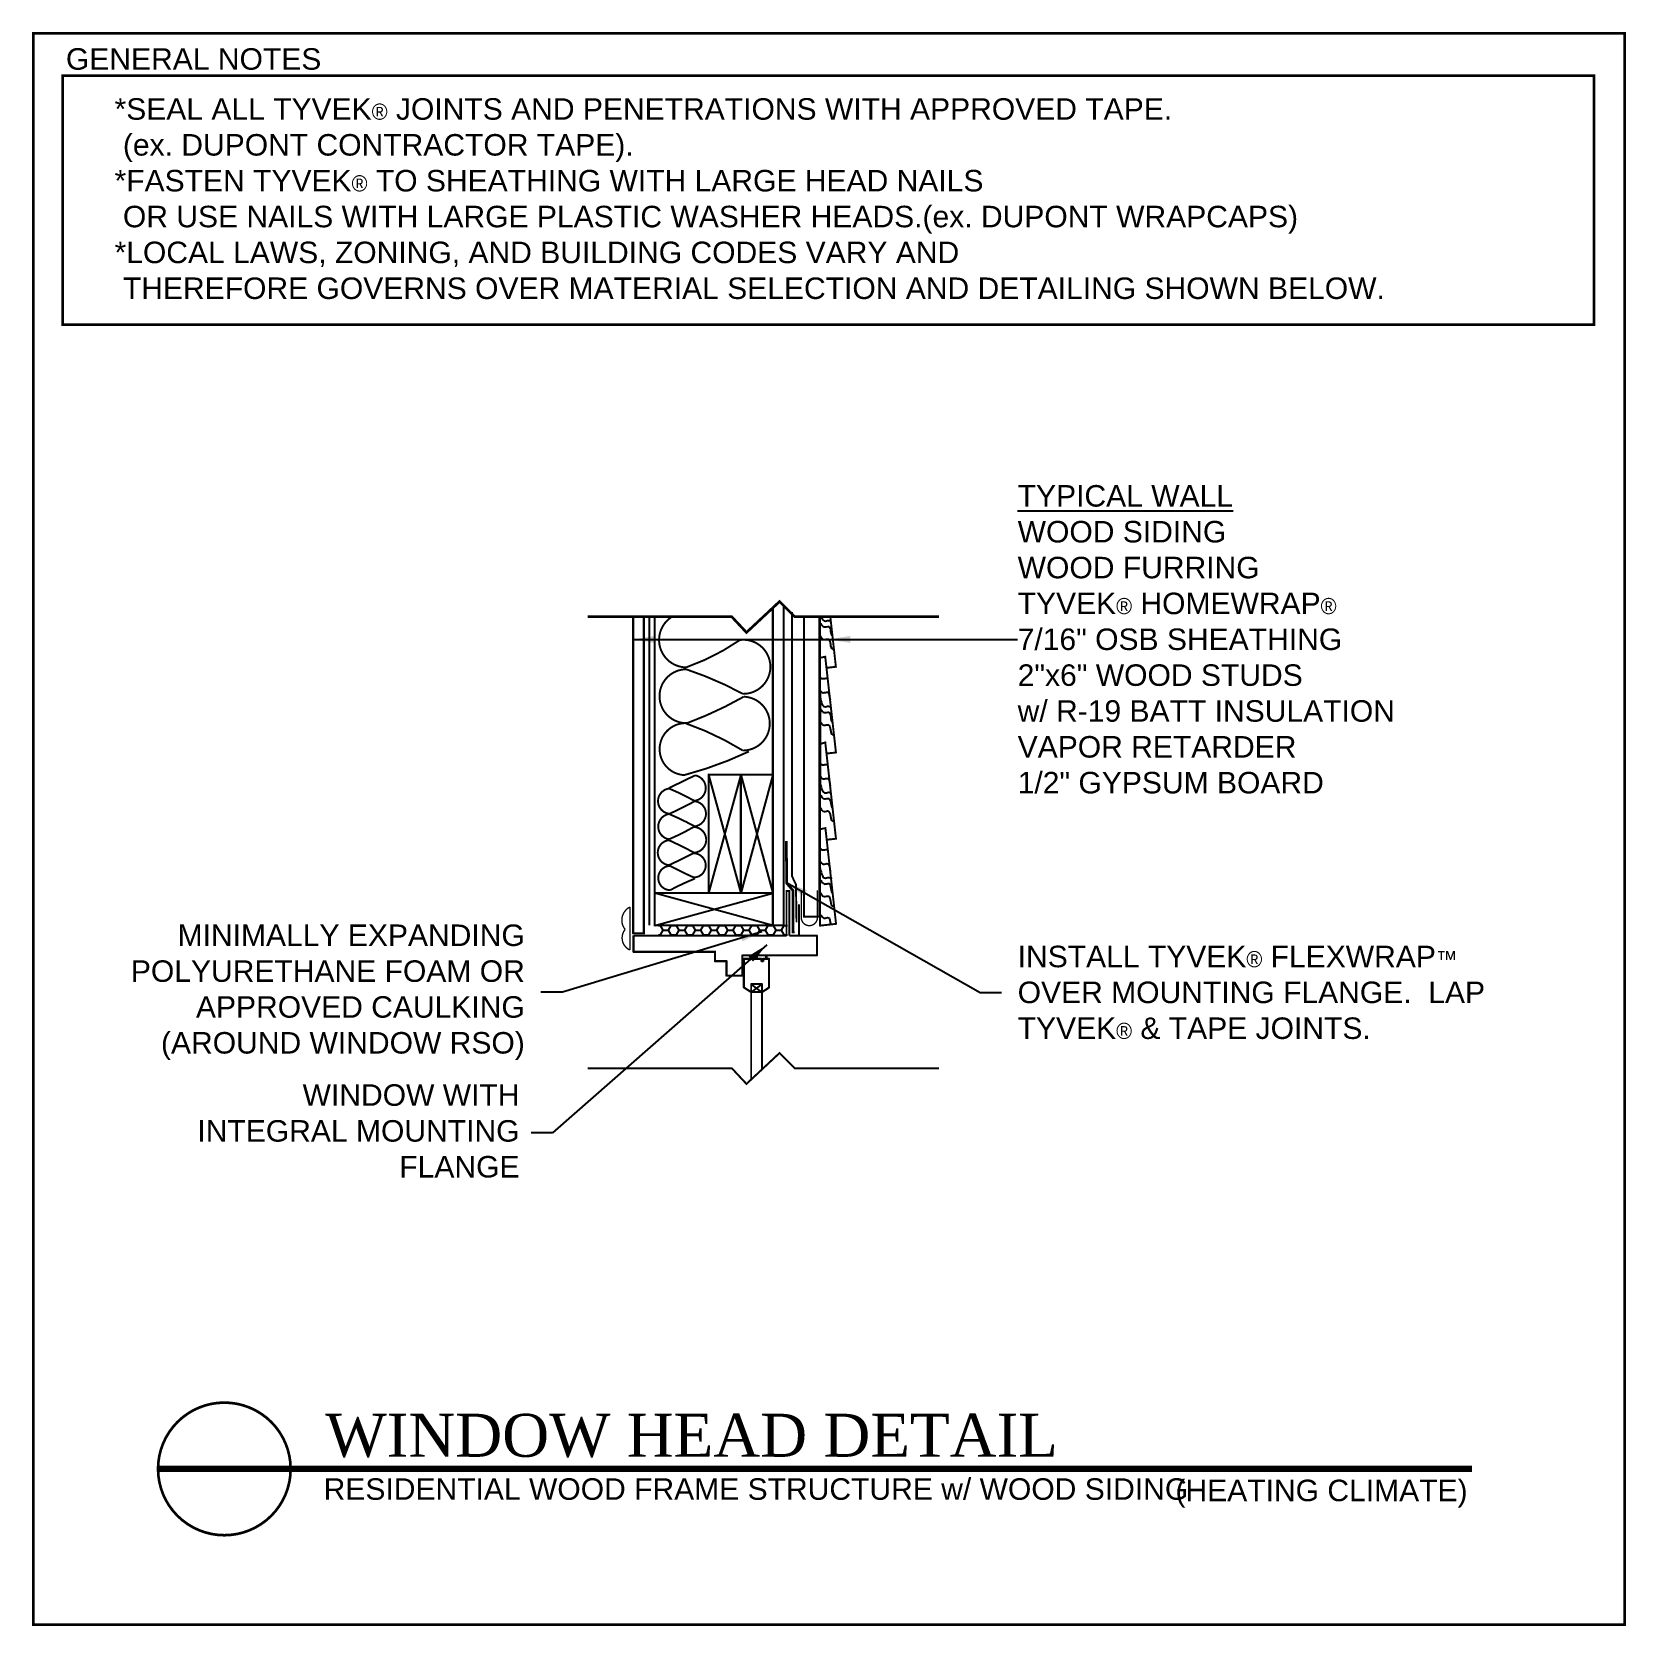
# Model space of a CAD drawing. Extents: x -11.2 to 62.9, y 160.2 to 234.3.
import ezdxf

# ---------------------------------------------------------------- set-up
doc = ezdxf.new("R2010")
doc.units = 0
doc.header["$MEASUREMENT"] = 0
doc.linetypes.add('CENTER', pattern=[2, 1.25, -0.25, 0.25, -0.25])
doc.linetypes.add('DASHED', pattern=[0.75, 0.5, -0.25])
doc.layers.get('0').update_dxf_attribs({"linetype": 'CONTINUOUS'})
for name, color, linetype in [('CLADDING', 87, 'CONTINUOUS'), ('FASTENING', 1, 'CONTINUOUS'), ('HATCH', 7, 'CONTINUOUS'), ('INSULATION', 40, 'CONTINUOUS'), ('STRUCTURE', 7, 'CONTINUOUS'), ('TEXT', 7, 'CONTINUOUS'), ('TITLE', 7, 'CONTINUOUS'), ('TYVEK', 5, 'DASHED'), ('VAPOURBARRIER', 114, 'CENTER'), ('WINDOW', 7, 'CONTINUOUS')]:
    doc.layers.add(name, color=color, linetype=linetype)
doc.styles.add('DETAILS', font='sanss___.ttf', dxfattribs={"height": 1})
doc.styles.add('TITLE', font='TIMES.TTF', dxfattribs={"height": 2})
doc.dimstyles.new('TYVEKDETAILS', dxfattribs={"dimtxt": 1.5, "dimasz": 1, "dimexe": 0.75, "dimexo": 0.75, "dimgap": 0.75, "dimtad": 0, "dimtih": 1, "dimtoh": 1, "dimdec": 4, "dimzin": 0, "dimtxsty": 'DETAILS', "dimcen": 0.0625, "dimazin": 3, "dimtfac": 1, "dimtdec": 4, "dimtofl": 0, "dimtmove": 0, "dimatfit": 3, "dimtolj": 1, "dimtzin": 0})

# ---------------------------------------------------------------- blocks, each defined once
blk = doc.blocks.new('A$C62347D60')
at = {"const_width": 0.125}
blk.add_lwpolyline([(0.062, 0.062), (74.062, 0.062), (74.062, 74.062), (0.062, 74.062)], close=True, dxfattribs=at)
blk.add_lwpolyline([(8.949, 10.392, -1), (8.949, 4.226, -1), (8.949, 10.392, -0.7496)], format="xyb", dxfattribs=at)
at = {"layer": 'TITLE', "const_width": 0.125}
blk.add_lwpolyline([(1.428, 72.084), (72.635, 72.084), (72.635, 60.518), (1.428, 60.518)], close=True, dxfattribs=at)
at = {"layer": 'TITLE', "insert": (1.583, 73.365), "char_height": 1, "width": 19.25, "attachment_point": 1, "style": 'DETAILS'}
blk.add_mtext('GENERAL NOTES', dxfattribs=at)
blk = doc.blocks.new('A$C463902B4')
at = {"layer": 'CLADDING', "const_width": 0.01}
blk.add_lwpolyline([(0.005, 4.506), (0.01, 4.456), (0.01, 0.497), (0.253, 0.524), (0.311, 0.006), (0.75, 0.054), (0.255, 4.506), (0.007, 4.482)], dxfattribs=at)
at = {"layer": 'CLADDING'}
for points, knots in [([(0.005, 3.573), (0.037, 3.529), (0.124, 3.448), (0.303, 3.536), (0.359, 3.489), (0.37, 3.473)], [0.0913568, 0.0913568, 0.0913568, 0.0913568, 0.2431487, 0.4502689, 0.5165414, 0.5165414, 0.5165414, 0.5165414]), ([(0.005, 2.972), (0.046, 2.904), (0.134, 2.784), (0.454, 2.939), (0.444, 2.637), (0.477, 2.509)], [0.0350487, 0.0350487, 0.0350487, 0.0350487, 0.2431487, 0.4502689, 0.790526, 0.790526, 0.790526, 0.790526]), ([(0.01, 2.629), (0.062, 2.397), (0.135, 2.071), (0.41, 2.248), (0.5, 2.177), (0.515, 2.163)], [0, 0, 0, 0, 0.5119554, 0.7190756, 0.767141, 0.767141, 0.767141, 0.767141]), ([(0.036, 2.079), (0.083, 1.998), (0.171, 1.849), (0.561, 2.038), (0.477, 1.539), (0.592, 1.471)], [0, 0, 0, 0, 0.2431487, 0.4502689, 0.9230677, 0.9230677, 0.9230677, 0.9230677])]:
    blk.add_open_spline(points, degree=3, knots=knots, dxfattribs=at)
blk.add_spline([(0.019, 1.495), (0.191, 1.323), (0.397, 1.34), (0.604, 0.876), (0.655, 0.876)], degree=3, dxfattribs=at)
blk.add_open_spline([(0.517, 2.145), (0.502, 2.161), (0.484, 2.18), (0.466, 2.199)], degree=3, dxfattribs=at)

msp = doc.modelspace()

# ---------------------------------------------------------------- hatches: boundary and pattern name
at = {"layer": 'INSULATION'}
h = msp.add_hatch(dxfattribs=at)
h.set_pattern_fill('HONEY', scale=2, style=0)
h.set_pattern_definition([(0, (0.47832, -17.28225), (0.375, 0.21650635), [0.25, -0.5]), (120, (0.47832, -17.28225), (-0.375, 0.21650635), [0.25, -0.5]), (60, (0.47832, -17.28225), (8e-10, 0.4330127), [-0.5, 0.25])])
h.paths.add_polyline_path([(17.887, 192.734), (17.887, 192.254), (23.887, 192.254), (23.887, 192.734)])

# ---------------------------------------------------------------- linework, layer by layer
for p, q in [((16.709, 192.254), (16.709, 191.506)), ((16.709, 191.506), (20.509, 191.506)), ((20.509, 191.506), (20.509, 191.073)), ((21.788, 190.403), (21.788, 191.332)), ((22.444, 191.171), (22.444, 191.332)), ((22.892, 191.171), (22.892, 191.332)), ((20.509, 191.073), (21.04, 191.073)), ((21.04, 191.073), (21.04, 190.403)), ((22.673, 191.171), (21.86, 191.171)), ((21.86, 189.85), (21.86, 191.171)), ((22.673, 191.057), (22.673, 191.171)), ((22.758, 191.057), (22.673, 191.057)), ((23.026, 191.171), (22.758, 191.171)), ((22.758, 191.171), (22.758, 191.057)), ((23.026, 189.85), (23.026, 191.171)), ((21.04, 190.403), (21.788, 190.403)), ((22.193, 189.624), (21.86, 189.85)), ((22.693, 189.624), (22.193, 189.999)), ((22.693, 189.999), (22.193, 189.624)), ((22.693, 189.999), (22.193, 189.999)), ((22.693, 189.624), (23.026, 189.85)), ((22.693, 189.624), (22.193, 189.624))]:
    msp.add_line(p, q)
for points, const_width in [([(14.59, 207.081), (21.293, 207.081), (21.976, 206.351), (23.512, 207.788), (24.219, 207.081), (30.922, 207.081)], 0.125), ([(22.193, 189.999), (22.193, 185.563)], 0.09), ([(22.693, 189.999), (22.693, 186.031)], 0.09), ([(14.59, 186.09), (21.293, 186.09), (21.976, 185.36), (23.512, 186.797), (24.219, 186.09), (30.922, 186.09)], 0.09)]:
    msp.add_lwpolyline(points, dxfattribs=dict(const_width=const_width))
at = {"layer": 'CLADDING'}
for p, q in [((24.651, 193.133), (24.651, 207.047)), ((25.401, 192.72), (25.401, 207.047)), ((25.401, 203.522), (25.401, 199.022)), ((25.401, 193.133), (24.651, 193.133))]:
    msp.add_line(p, q, dxfattribs=at)
for points, const_width in [([(24.651, 207.047), (24.651, 193.133), (25.359, 193.133), (25.359, 207.047)], 0.09), ([(25.393, 207.047), (25.393, 205.198), (25.637, 205.225), (25.694, 204.707), (26.133, 204.755), (25.878, 207.047)], 0.01), ([(25.698, 204.707), (26.133, 204.755), (25.878, 207.047)], 0.09), ([(25.396, 205.172), (25.637, 205.225), (26.136, 200.77), (25.7, 200.722)], 0.09), ([(25.401, 201.163), (25.639, 201.24), (26.137, 196.761), (25.701, 196.713)], 0.09), ([(25.401, 197.204), (25.646, 197.254), (26.14, 192.802), (25.401, 192.72), (25.359, 193.726)], 0.09), ([(25.396, 197.254), (25.401, 197.204), (25.401, 193.245), (25.401, 192.72), (25.701, 192.754), (26.14, 192.802), (25.646, 197.254), (25.398, 197.23)], 0.01)]:
    msp.add_lwpolyline(points, dxfattribs=dict(at, const_width=const_width))
at = {"layer": 'CLADDING', "const_width": 0.0625}
msp.add_lwpolyline([(24.522, 194.357), (24.522, 193.095, 0.414214), (24.897, 192.72, 0.442832), (25.272, 193.133), (25.272, 194.357)], format="xyb", dxfattribs=at)
at = {"layer": 'CLADDING'}
for points, knots in [([(25.469, 207.047), (25.509, 206.943), (25.599, 206.823), (25.793, 206.95), (25.884, 206.878), (25.899, 206.864)], [0.2231774, 0.2231774, 0.2231774, 0.2231774, 0.5119554, 0.7190756, 0.767141, 0.767141, 0.767141, 0.767141]), ([(25.42, 206.78), (25.467, 206.699), (25.555, 206.55), (25.945, 206.739), (25.86, 206.24), (25.976, 206.172)], [0, 0, 0, 0, 0.2431487, 0.4502689, 0.9230677, 0.9230677, 0.9230677, 0.9230677]), ([(25.401, 196.321), (25.433, 196.277), (25.519, 196.197), (25.699, 196.284), (25.754, 196.237), (25.765, 196.221)], [0.0913568, 0.0913568, 0.0913568, 0.0913568, 0.2431487, 0.4502689, 0.5165414, 0.5165414, 0.5165414, 0.5165414]), ([(25.401, 195.721), (25.442, 195.653), (25.53, 195.532), (25.849, 195.687), (25.84, 195.386), (25.872, 195.257)], [0.0350487, 0.0350487, 0.0350487, 0.0350487, 0.2431487, 0.4502689, 0.790526, 0.790526, 0.790526, 0.790526]), ([(25.405, 195.377), (25.458, 195.145), (25.531, 194.819), (25.805, 194.997), (25.896, 194.925), (25.911, 194.911)], [0, 0, 0, 0, 0.5119554, 0.7190756, 0.767141, 0.767141, 0.767141, 0.767141]), ([(25.432, 194.827), (25.479, 194.746), (25.567, 194.597), (25.957, 194.787), (25.872, 194.287), (25.988, 194.219)], [0, 0, 0, 0, 0.2431487, 0.4502689, 0.9230677, 0.9230677, 0.9230677, 0.9230677]), ([(25.405, 193.245), (25.453, 193.164), (25.54, 193.014), (25.864, 193.172), (25.865, 192.9), (25.891, 192.774)], [0, 0, 0, 0, 0.2431487, 0.4502689, 0.7668615, 0.7668615, 0.7668615, 0.7668615])]:
    msp.add_open_spline(points, degree=3, knots=knots, dxfattribs=at)
for points in [[(25.901, 206.846), (25.885, 206.862), (25.867, 206.881), (25.85, 206.9)], [(25.956, 194.893), (25.94, 194.91), (25.923, 194.929), (25.905, 194.948)]]:
    msp.add_open_spline(points, degree=3, dxfattribs=at)
for points in [[(25.402, 206.196), (25.574, 206.024), (25.781, 206.041), (25.987, 205.577), (26.039, 205.577)], [(25.414, 194.243), (25.586, 194.071), (25.793, 194.088), (25.999, 193.624), (26.051, 193.624)]]:
    msp.add_spline(points, degree=3, dxfattribs=at)
at = {"layer": 'FASTENING', "color": 140, "const_width": 0.125}
msp.add_lwpolyline([(23.831, 196.659), (23.844, 194.697), (24.133, 194.358), (24.147, 192.356)], dxfattribs=at)
at = {"layer": 'FASTENING', "color": 112, "const_width": 0.09}
msp.add_lwpolyline([(24.424, 193.709), (24.424, 192.289)], dxfattribs=at)
at = {"layer": 'HATCH'}
for p, q in [((21.709, 199.734), (20.209, 194.234)), ((20.209, 199.734), (21.709, 194.234)), ((23.209, 199.734), (21.709, 194.234)), ((21.709, 199.734), (23.209, 194.234)), ((23.209, 192.734), (17.709, 194.234)), ((17.709, 192.734), (23.209, 194.234))]:
    msp.add_line(p, q, dxfattribs=at)
at = {"layer": 'INSULATION', "const_width": 0.09}
for points in [[(18.508, 207.081, 0.748154), (19.172, 204.728, 0.065918), (21.677, 206.002, -1.071863), (21.809, 203.498, 0.044094), (19.172, 204.64, 1.007041), (19.216, 202.136, 0.04039), (21.853, 203.366, -0.980527), (21.809, 200.862, 0.054396), (19.128, 202.136, 0.967203), (19.084, 199.72, 0.046019), (22.089, 200.816)], [(18.369, 199.115), (19.586, 199.707, -0.865428), (19.554, 198.523, 0.027485), (18.38, 199.094, 0.899465), (18.402, 197.921, 0.014655), (19.565, 198.502, -0.908074), (19.565, 197.34, 0.021981), (18.38, 197.91, 0.864899), (18.38, 196.737, 0.029309), (19.521, 197.307, -0.955703), (19.543, 196.113, 0.013113), (18.369, 196.694, 0.890056), (18.369, 195.531, 0.01109), (19.489, 196.08, -1.029162), (19.521, 194.961, -0.01769), (18.423, 195.499, 0.972005), (18.423, 194.369, -0.027009), (19.575, 194.907, -0.482387)]]:
    msp.add_lwpolyline(points, format="xyb", dxfattribs=at)
at = {"layer": 'STRUCTURE'}
for p, q in [((23.709, 200.671), (23.709, 207.59)), ((16.709, 192.355), (16.709, 207.081)), ((17.209, 192.355), (17.209, 207.081)), ((17.709, 192.734), (17.709, 207.081)), ((23.209, 192.734), (23.209, 207.505)), ((21.709, 199.734), (20.209, 199.734)), ((20.209, 199.734), (20.209, 194.234)), ((23.209, 199.734), (21.709, 199.734)), ((21.709, 199.734), (21.709, 194.234)), ((23.209, 194.234), (23.209, 199.734)), ((23.209, 194.234), (17.709, 194.234)), ((23.709, 192.734), (17.709, 192.734)), ((17.209, 192.355), (16.709, 192.355)), ((25.247, 191.332), (21.788, 191.332))]:
    msp.add_line(p, q, dxfattribs=at)
for points, const_width in [([(23.209, 192.734), (23.709, 192.734), (23.709, 207.59)], 0.09), ([(16.709, 207.081), (16.709, 192.355), (17.209, 192.355), (17.209, 207.081)], 0.09), ([(17.709, 207.081), (17.709, 192.734), (23.209, 192.734), (23.209, 207.505)], 0.09), ([(21.709, 199.734), (20.209, 199.734), (20.209, 194.234), (21.709, 194.234)], 0.09), ([(23.209, 199.734), (21.709, 199.734), (21.709, 194.234), (23.209, 194.234)], 0.09), ([(23.209, 194.234), (17.709, 194.234)], 0.09), ([(23.837, 192.254), (23.837, 194.327), (23.966, 194.327), (23.966, 192.254)], 0.09), ([(16.736, 192.254), (16.736, 191.506), (20.509, 191.506), (20.509, 191.073), (21.04, 191.073), (21.04, 190.403), (21.788, 190.403), (21.788, 191.332), (25.247, 191.332), (25.247, 192.254), (23.966, 192.254)], 0.09), ([(23.837, 192.254), (16.736, 192.254)], 0.09), ([(22.444, 191.332), (22.443, 191.171)], 0.125), ([(22.892, 191.332), (22.892, 191.171)], 0.125), ([(21.86, 191.171), (21.86, 189.85), (22.193, 189.624), (22.193, 189.999), (22.693, 189.999), (22.693, 189.624), (23.026, 189.85), (23.026, 191.171), (21.86, 191.171)], 0.09)]:
    msp.add_lwpolyline(points, dxfattribs=dict(at, const_width=const_width))
at = {"layer": 'STRUCTURE', "const_width": 0.0625}
msp.add_lwpolyline([(16.554, 193.586), (16.554, 191.586, -0.487837), (16.333, 192.543, -0.47286), (16.554, 193.586, 0.467199)], format="xyb", dxfattribs=at)
at = {"layer": 'TITLE', "const_width": 0.3}
msp.add_lwpolyline([(-5.383, 167.46), (55.703, 167.46)], dxfattribs=at)
at = {"layer": 'TYVEK', "const_width": 0.09}
msp.add_lwpolyline([(24.093, 207.307), (24.093, 195.016), (24.276, 194.636), (24.303, 192.877)], dxfattribs=at)
at = {"layer": 'VAPOURBARRIER', "linetype": 'CENTER', "const_width": 0.09}
msp.add_lwpolyline([(17.459, 192.734), (17.459, 207.081)], dxfattribs=at)
at = {"layer": 'WINDOW'}
msp.add_line((25.247, 192.254), (25.247, 191.332), dxfattribs=at)

# ---------------------------------------------------------------- block references
at = {"layer": 'CLADDING'}
for p in [(25.386, 200.716), (25.391, 196.707)]:
    msp.add_blockref('A$C463902B4', p, dxfattribs=at)
at = {"layer": 'WINDOW'}
msp.add_blockref('A$C62347D60', (-11.25, 160.151), dxfattribs=at)

# ---------------------------------------------------------------- texts
at = {"layer": 'TEXT', "insert": (-7.406, 231.191), "char_height": 1, "width": 69.25, "attachment_point": 1, "style": 'DETAILS'}
msp.add_mtext('*SEAL ALL TYVEK{\\fSymbol|b0|i0|c2|p18;\\H0.75x;â} JOINTS AND PENETRATIONS WITH APPROVED TAPE.\\P (ex. DUPONT CONTRACTOR TAPE).\\P*FASTEN TYVEK{\\fSymbol|b0|i0|c2|p18;\\H0.75x;â} TO SHEATHING WITH LARGE HEAD NAILS \\P OR USE NAILS WITH LARGE PLASTIC WASHER HEADS.(ex. DUPONT WRAPCAPS)\\P*LOCAL LAWS, ZONING, AND BUILDING CODES VARY AND \\P THEREFORE GOVERNS OVER MATERIAL SELECTION AND DETAILING SHOWN BELOW.', dxfattribs=at)
at = {"layer": 'TEXT', "char_height": 1, "style": 'DETAILS'}
for s, insert, attachment_point in [('\\LTYPICAL WALL\\P\\lWOOD SIDING\\PWOOD FURRING\\PTYVEK\\fSymbol|b0|i0|c2|p18;\\H0.75;â\\fSansSerif|b0|i0|c2|p2;\\H1; HOMEWRAP\\fSymbol|b0|i0|c2|p18;\\H0.75;â\\P\\fSansSerif|b0|i0|c2|p2;\\H1;7/16" OSB SHEATHING\\P2"x6" WOOD STUDS \\Pw/ R-19 BATT INSULATION\\PVAPOR RETARDER\\P1/2" GYPSUM BOARD', (34.585, 206.028), 4), ('MINIMALLY EXPANDING\\PPOLYURETHANE FOAM OR\\PAPPROVED CAULKING \\P(AROUND WINDOW RSO)', (11.669, 189.622), 6), ('INSTALL TYVEK{\\fSymbol|b0|i0|c2|p18;\\H0.75x;â} FLEXWRAP{\\fSymbol|b0|i0|c2|p18;\\H0.75x;Ô\\P}OVER MOUNTING FLANGE.  LAP \\PTYVEK{\\fSymbol|b0|i0|c2|p18;\\H0.75x;â} & TAPE JOINTS.', (34.585, 189.611), 4), (' WINDOW WITH\\PINTEGRAL MOUNTING \\PFLANGE', (11.423, 183.169), 6)]:
    msp.add_mtext(s, dxfattribs=dict(at, insert=insert, attachment_point=attachment_point))
at = {"layer": 'TITLE', "attachment_point": 4}
for s, insert, char_height, width, style in [('WINDOW HEAD DETAIL', (2.398, 169.001), 2, 54.43787, 'TITLE'), ('RESIDENTIAL WOOD FRAME STRUCTURE w/ WOOD SIDING ', (2.316, 166.517), 1, 54.4375, 'DETAILS'), ('(HEATING CLIMATE)', (41.923, 166.309), 1, 14.74941, 'DETAILS')]:
    msp.add_mtext(s, dxfattribs=dict(at, insert=insert, char_height=char_height, width=width, style=style))

# ---------------------------------------------------------------- leaders
at = {"layer": 'TEXT'}
msp.add_leader([(16.709, 206.028), (34.585, 206.028)], dimstyle='TYVEKDETAILS', dxfattribs=at)
at = {"layer": 'TEXT', "annotation_type": 0, "has_hookline": 1}
for points, hookline_direction, text_width in [([(25.804, 206.028), (33.835, 206.028)], 0, 17.112), ([(23.839, 194.718), (32.835, 189.611), (33.835, 189.611)], 0, 21.222), ([(22.696, 192.434), (13.419, 189.622), (12.419, 189.622)], 1, 17.804), ([(22.925, 191.83), (12.962, 183.092), (11.962, 183.092)], 1, 14.479)]:
    msp.add_leader(points, dimstyle='TYVEKDETAILS', dxfattribs=dict(at, hookline_direction=hookline_direction, text_width=text_width))

doc.saveas('drawing.dxf')
